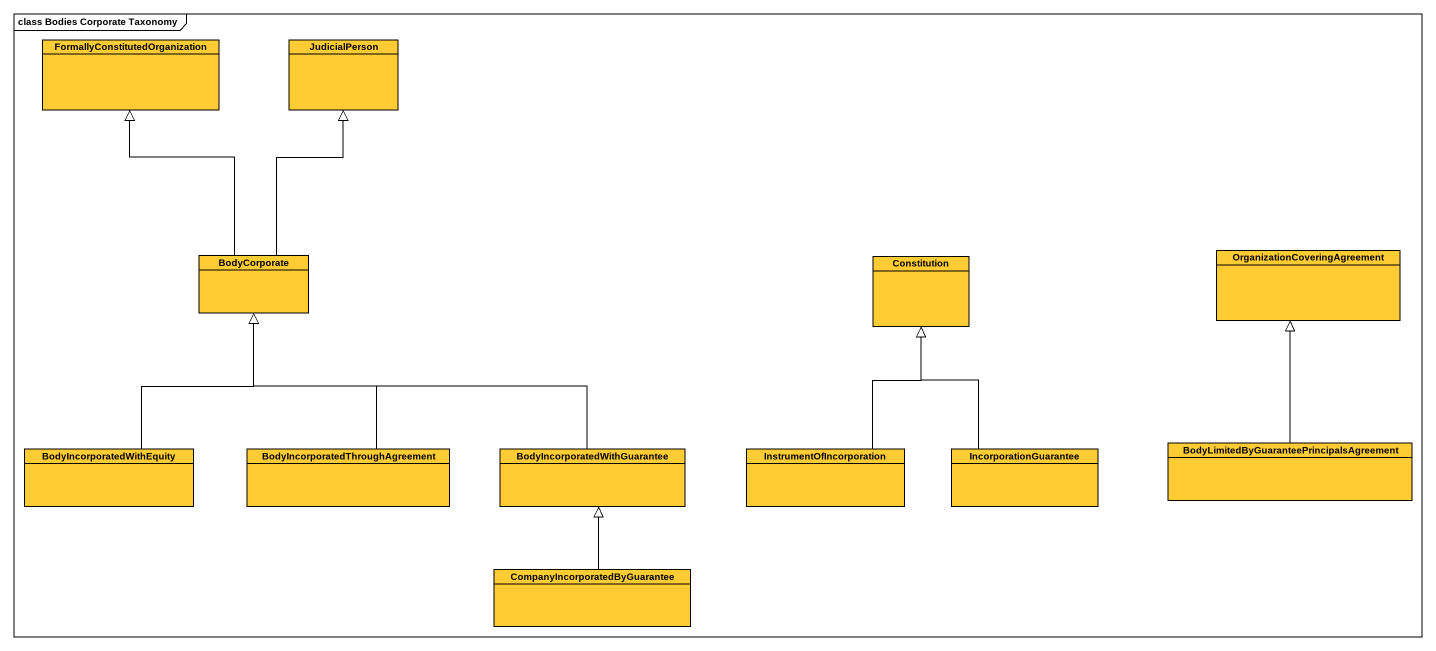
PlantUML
@startuml
mainframe class Bodies Corporate Taxonomy
hide circle
hide empty members
class "FormallyConstitutedOrganization" as FormallyConstitutedOrganizat #FFCC33
class JudicialPerson #FFCC33
class BodyCorporate #FFCC33
class Constitution #FFCC33
class "OrganizationCoveringAgreement" as OrganizationCoveringAgreemen #FFCC33
class BodyIncorporatedWithEquity #FFCC33
class "BodyIncorporatedThroughAgreement" as BodyIncorporatedThroughAgree #FFCC33
class "BodyIncorporatedWithGuarantee" as BodyIncorporatedWithGuarante #FFCC33
class InstrumentOfIncorporation #FFCC33
class IncorporationGuarantee #FFCC33
class "BodyLimitedByGuaranteePrincipalsAgreement" as BodyLimitedByGuaranteePrinci #FFCC33
class "CompanyIncorporatedByGuarantee" as CompanyIncorporatedByGuarant #FFCC33
BodyCorporate -up-|> FormallyConstitutedOrganizat
BodyCorporate -up-|> JudicialPerson
BodyIncorporatedWithEquity -up-|> BodyCorporate
BodyIncorporatedThroughAgree -up-|> BodyCorporate
BodyIncorporatedWithGuarante -left-|> BodyCorporate
InstrumentOfIncorporation -up-|> Constitution
IncorporationGuarantee -up-|> Constitution
BodyLimitedByGuaranteePrinci -up-|> OrganizationCoveringAgreemen
CompanyIncorporatedByGuarant -up-|> BodyIncorporatedWithGuarante
@enduml
